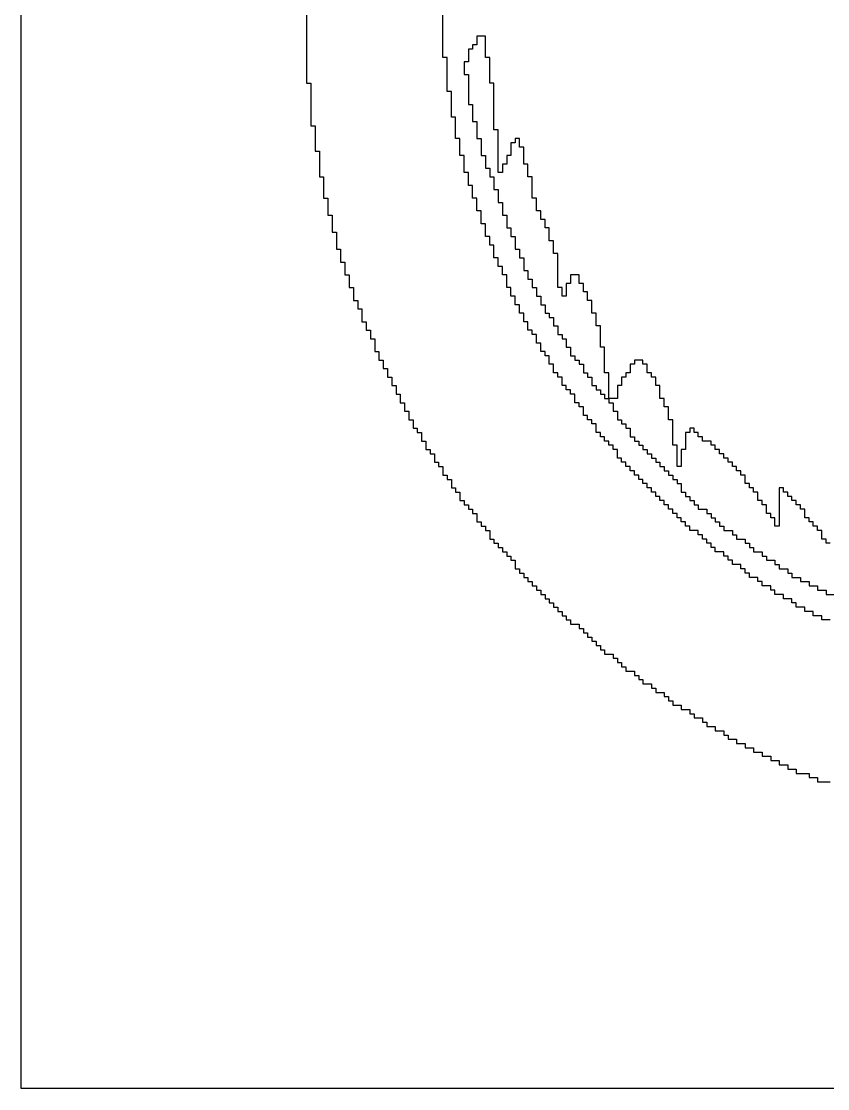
# Model space of a CAD drawing. Header units: inches. Extents: x -0.1 to 45, y 0.5 to 34.4.
# Drawn here: x 32.996 to 35.994, y 20.111 to 24.076 of the extents above; entities that cross this region are included whole.
import ezdxf

# ---------------------------------------------------------------- set-up
doc = ezdxf.new("R2010")
doc.units = ezdxf.units.IN

msp = doc.modelspace()

# ---------------------------------------------------------------- linework, layer by layer
for p, q in [((32.9963, 20.1112), (32.9963, 28.7059)), ((34.5633, 23.9416), (34.5633, 24.5114)), ((34.0568, 24.3531), (34.0568, 23.8466)), ((34.69, 23.9891), (34.6741, 23.9891)), ((34.6741, 23.9891), (34.6741, 23.9733)), ((34.7216, 24.0207), (34.69, 24.0207)), ((34.69, 24.0207), (34.69, 23.9891)), ((34.7216, 23.9416), (34.7216, 24.0207)), ((34.6741, 23.9733), (34.6583, 23.9733)), ((34.6583, 23.9733), (34.6583, 23.9258)), ((34.5792, 23.9416), (34.5633, 23.9416)), ((34.5792, 23.815), (34.5792, 23.9416)), ((34.6583, 23.9258), (34.6425, 23.9258)), ((34.6425, 23.9258), (34.6425, 23.8783)), ((34.7374, 23.9416), (34.7216, 23.9416)), ((34.7374, 23.8466), (34.7374, 23.9416)), ((34.6425, 23.8783), (34.6583, 23.8783)), ((34.6583, 23.8783), (34.6583, 23.7675)), ((34.0568, 23.8466), (34.0727, 23.8466)), ((34.0727, 23.8466), (34.0727, 23.6883)), ((34.7533, 23.8466), (34.7374, 23.8466)), ((34.7533, 23.6725), (34.7533, 23.8466)), ((34.595, 23.815), (34.5792, 23.815)), ((34.595, 23.72), (34.595, 23.815)), ((34.6583, 23.7675), (34.6741, 23.7675)), ((34.6741, 23.7675), (34.6741, 23.7042)), ((34.6108, 23.72), (34.595, 23.72)), ((34.6108, 23.6409), (34.6108, 23.72)), ((34.0727, 23.6883), (34.0885, 23.6883)), ((34.0885, 23.6883), (34.0885, 23.5934)), ((34.6741, 23.7042), (34.69, 23.7042)), ((34.69, 23.7042), (34.69, 23.6409)), ((34.7691, 23.6725), (34.7533, 23.6725)), ((34.7691, 23.5142), (34.7691, 23.6725)), ((34.6266, 23.6409), (34.6108, 23.6409)), ((34.6266, 23.5775), (34.6266, 23.6409)), ((34.69, 23.6409), (34.7058, 23.6409)), ((34.7058, 23.6409), (34.7058, 23.5775)), ((34.8482, 23.6409), (34.8324, 23.6409)), ((34.8324, 23.6409), (34.8324, 23.625)), ((34.8482, 23.6092), (34.8482, 23.6409)), ((34.0885, 23.5934), (34.1043, 23.5934)), ((34.1043, 23.5934), (34.1043, 23.4984)), ((34.8324, 23.625), (34.8166, 23.625)), ((34.8166, 23.625), (34.8166, 23.5775)), ((34.8641, 23.6092), (34.8482, 23.6092)), ((34.8641, 23.5459), (34.8641, 23.6092)), ((34.6425, 23.5775), (34.6266, 23.5775)), ((34.6425, 23.5142), (34.6425, 23.5775)), ((34.7058, 23.5775), (34.7216, 23.5775)), ((34.7216, 23.5775), (34.7216, 23.5301)), ((34.8166, 23.5775), (34.8008, 23.5775)), ((34.8008, 23.5775), (34.8008, 23.5459)), ((34.6583, 23.5142), (34.6425, 23.5142)), ((34.6583, 23.4668), (34.6583, 23.5142)), ((34.7216, 23.5301), (34.7374, 23.5301)), ((34.7374, 23.5301), (34.7374, 23.4984)), ((34.7849, 23.5142), (34.7691, 23.5142)), ((34.8008, 23.5459), (34.7849, 23.5459)), ((34.7849, 23.5459), (34.7849, 23.5142)), ((34.8799, 23.5459), (34.8641, 23.5459)), ((34.8799, 23.4984), (34.8799, 23.5459)), ((34.1043, 23.4984), (34.1201, 23.4984)), ((34.1201, 23.4984), (34.1201, 23.4193)), ((34.7374, 23.4984), (34.7533, 23.4984)), ((34.7533, 23.4984), (34.7533, 23.4509)), ((34.8957, 23.4984), (34.8799, 23.4984)), ((34.8957, 23.4193), (34.8957, 23.4984)), ((34.6741, 23.4668), (34.6583, 23.4668)), ((34.6741, 23.4193), (34.6741, 23.4668)), ((34.7533, 23.4509), (34.7691, 23.4509)), ((34.7691, 23.4509), (34.7691, 23.4034)), ((34.1201, 23.4193), (34.136, 23.4193)), ((34.136, 23.4193), (34.136, 23.356)), ((34.69, 23.4193), (34.6741, 23.4193)), ((34.69, 23.3718), (34.69, 23.4193)), ((34.7691, 23.4034), (34.7849, 23.4034)), ((34.7849, 23.4034), (34.7849, 23.356)), ((34.9116, 23.4193), (34.8957, 23.4193)), ((34.9116, 23.3718), (34.9116, 23.4193)), ((34.136, 23.356), (34.1518, 23.356)), ((34.1518, 23.356), (34.1518, 23.2926)), ((34.7058, 23.3718), (34.69, 23.3718)), ((34.7058, 23.3243), (34.7058, 23.3718)), ((34.7849, 23.356), (34.8008, 23.356)), ((34.8008, 23.356), (34.8008, 23.3085)), ((34.9274, 23.3718), (34.9116, 23.3718)), ((34.9274, 23.3401), (34.9274, 23.3718)), ((34.7216, 23.3243), (34.7058, 23.3243)), ((34.7216, 23.2768), (34.7216, 23.3243)), ((34.9432, 23.3401), (34.9274, 23.3401)), ((34.9432, 23.3085), (34.9432, 23.3401)), ((34.1518, 23.2926), (34.1676, 23.2926)), ((34.1676, 23.2926), (34.1676, 23.2293)), ((34.7374, 23.2768), (34.7216, 23.2768)), ((34.7374, 23.2452), (34.7374, 23.2768)), ((34.8008, 23.3085), (34.8166, 23.3085)), ((34.8166, 23.3085), (34.8166, 23.2768)), ((34.8166, 23.2768), (34.8324, 23.2768)), ((34.8324, 23.2768), (34.8324, 23.2293)), ((34.959, 23.3085), (34.9432, 23.3085)), ((34.959, 23.261), (34.959, 23.3085)), ((34.7533, 23.2452), (34.7374, 23.2452)), ((34.7533, 23.1977), (34.7533, 23.2452)), ((34.9749, 23.261), (34.959, 23.261)), ((34.9749, 23.2135), (34.9749, 23.261)), ((34.1676, 23.2293), (34.1834, 23.2293)), ((34.1834, 23.2293), (34.1834, 23.1818)), ((34.7691, 23.1977), (34.7533, 23.1977)), ((34.7691, 23.166), (34.7691, 23.1977)), ((34.8324, 23.2293), (34.8482, 23.2293)), ((34.8482, 23.2293), (34.8482, 23.1977)), ((34.8482, 23.1977), (34.8641, 23.1977)), ((34.8641, 23.1977), (34.8641, 23.1502)), ((34.9907, 23.2135), (34.9749, 23.2135)), ((34.9907, 23.0869), (34.9907, 23.2135)), ((34.1834, 23.1818), (34.1993, 23.1818)), ((34.1993, 23.1818), (34.1993, 23.1344)), ((34.7849, 23.166), (34.7691, 23.166)), ((34.7849, 23.1344), (34.7849, 23.166)), ((34.1993, 23.1344), (34.2151, 23.1344)), ((34.2151, 23.1344), (34.2151, 23.0869)), ((34.8008, 23.1344), (34.7849, 23.1344)), ((34.8008, 23.0869), (34.8008, 23.1344)), ((34.8641, 23.1502), (34.8799, 23.1502)), ((34.8799, 23.1502), (34.8799, 23.1185)), ((34.8799, 23.1185), (34.8957, 23.1185)), ((34.8957, 23.1185), (34.8957, 23.0869)), ((35.0698, 23.1344), (35.0382, 23.1344)), ((35.0382, 23.1344), (35.0382, 23.1027)), ((35.0698, 23.1027), (35.0698, 23.1344)), ((34.2151, 23.0869), (34.2309, 23.0869)), ((34.2309, 23.0869), (34.2309, 23.0394)), ((34.8166, 23.0869), (34.8008, 23.0869)), ((34.8166, 23.0552), (34.8166, 23.0869)), ((34.8957, 23.0869), (34.9116, 23.0869)), ((34.9116, 23.0869), (34.9116, 23.0552)), ((35.0065, 23.0869), (34.9907, 23.0869)), ((35.0065, 23.0552), (35.0065, 23.0869)), ((35.0382, 23.1027), (35.0224, 23.1027)), ((35.0224, 23.1027), (35.0224, 23.0552)), ((35.0857, 23.1027), (35.0698, 23.1027)), ((35.0857, 23.071), (35.0857, 23.1027)), ((34.2309, 23.0394), (34.2468, 23.0394)), ((34.2468, 23.0394), (34.2468, 23.0077)), ((34.8324, 23.0552), (34.8166, 23.0552)), ((34.8324, 23.0236), (34.8324, 23.0552)), ((34.9116, 23.0552), (34.9274, 23.0552)), ((34.9274, 23.0552), (34.9274, 23.0236)), ((35.0224, 23.0552), (35.0065, 23.0552)), ((35.1015, 23.071), (35.0857, 23.071)), ((35.1015, 23.0394), (35.1015, 23.071)), ((35.1173, 23.0394), (35.1015, 23.0394)), ((35.1173, 22.9919), (35.1173, 23.0394)), ((34.2468, 23.0077), (34.2626, 23.0077)), ((34.2626, 23.0077), (34.2626, 22.9602)), ((34.8482, 23.0236), (34.8324, 23.0236)), ((34.8482, 22.9919), (34.8482, 23.0236)), ((34.9274, 23.0236), (34.9432, 23.0236)), ((34.9432, 23.0236), (34.9432, 22.9919)), ((34.2626, 22.9602), (34.2784, 22.9602)), ((34.2784, 22.9602), (34.2784, 22.9286)), ((34.8641, 22.9919), (34.8482, 22.9919)), ((34.8641, 22.9602), (34.8641, 22.9919)), ((34.8799, 22.9602), (34.8641, 22.9602)), ((34.8799, 22.9286), (34.8799, 22.9602)), ((34.9432, 22.9919), (34.959, 22.9919)), ((34.959, 22.9919), (34.959, 22.9761)), ((34.959, 22.9761), (34.9749, 22.9761)), ((34.9749, 22.9761), (34.9749, 22.9444)), ((35.1331, 22.9919), (35.1173, 22.9919)), ((35.1331, 22.9444), (35.1331, 22.9919)), ((34.2784, 22.9286), (34.2942, 22.9286)), ((34.2942, 22.9286), (34.2942, 22.8969)), ((34.8957, 22.9286), (34.8799, 22.9286)), ((34.8957, 22.9128), (34.8957, 22.9286)), ((34.9749, 22.9444), (34.9907, 22.9444)), ((34.9907, 22.9444), (34.9907, 22.9128)), ((35.149, 22.9444), (35.1331, 22.9444)), ((35.149, 22.8653), (35.149, 22.9444)), ((34.2942, 22.8969), (34.3101, 22.8969)), ((34.3101, 22.8969), (34.3101, 22.8494)), ((34.9116, 22.9128), (34.8957, 22.9128)), ((34.9116, 22.8811), (34.9116, 22.9128)), ((34.9274, 22.8811), (34.9116, 22.8811)), ((34.9274, 22.8494), (34.9274, 22.8811)), ((34.9907, 22.9128), (35.0065, 22.9128)), ((35.0065, 22.9128), (35.0065, 22.8969)), ((35.0065, 22.8969), (35.0224, 22.8969)), ((35.0224, 22.8969), (35.0224, 22.8653)), ((34.3101, 22.8494), (34.3259, 22.8494)), ((34.3259, 22.8494), (34.3259, 22.8178)), ((34.9432, 22.8494), (34.9274, 22.8494)), ((34.9432, 22.8336), (34.9432, 22.8494)), ((35.0224, 22.8653), (35.0382, 22.8653)), ((35.0382, 22.8653), (35.0382, 22.8336)), ((35.1648, 22.8653), (35.149, 22.8653)), ((35.1648, 22.7703), (35.1648, 22.8653)), ((34.3259, 22.8178), (34.3417, 22.8178)), ((34.3417, 22.8178), (34.3417, 22.7861)), ((34.959, 22.8336), (34.9432, 22.8336)), ((34.959, 22.802), (34.959, 22.8336)), ((34.9749, 22.802), (34.959, 22.802)), ((34.9749, 22.7703), (34.9749, 22.802)), ((35.0382, 22.8336), (35.054, 22.8336)), ((35.054, 22.8336), (35.054, 22.8178)), ((35.054, 22.8178), (35.0698, 22.8178)), ((35.0698, 22.8178), (35.0698, 22.802)), ((35.0698, 22.802), (35.0857, 22.802)), ((35.0857, 22.802), (35.0857, 22.7703)), ((35.2756, 22.802), (35.2598, 22.802)), ((35.2598, 22.802), (35.2598, 22.7703)), ((35.3073, 22.8178), (35.2756, 22.8178)), ((35.2756, 22.8178), (35.2756, 22.802)), ((35.3073, 22.802), (35.3073, 22.8178)), ((35.3231, 22.802), (35.3073, 22.802)), ((35.3231, 22.7703), (35.3231, 22.802)), ((34.3417, 22.7861), (34.3576, 22.7861)), ((34.3576, 22.7861), (34.3576, 22.7545)), ((34.9907, 22.7703), (34.9749, 22.7703)), ((34.9907, 22.7545), (34.9907, 22.7703)), ((35.0857, 22.7703), (35.1015, 22.7703)), ((35.1015, 22.7703), (35.1015, 22.7545)), ((35.1806, 22.7703), (35.1648, 22.7703)), ((35.1806, 22.6753), (35.1806, 22.7703)), ((35.2598, 22.7703), (35.2439, 22.7703)), ((35.2439, 22.7703), (35.2439, 22.7545)), ((35.3389, 22.7703), (35.3231, 22.7703)), ((35.3389, 22.7545), (35.3389, 22.7703)), ((34.3576, 22.7545), (34.3734, 22.7545)), ((34.3734, 22.7545), (34.3734, 22.7228)), ((34.3734, 22.7228), (34.3892, 22.7228)), ((34.3892, 22.7228), (34.3892, 22.6912)), ((35.0065, 22.7545), (34.9907, 22.7545)), ((35.0065, 22.7228), (35.0065, 22.7545)), ((35.0224, 22.7228), (35.0065, 22.7228)), ((35.0224, 22.707), (35.0224, 22.7228)), ((35.1015, 22.7545), (35.1173, 22.7545)), ((35.1173, 22.7545), (35.1173, 22.7228)), ((35.1173, 22.7228), (35.1331, 22.7228)), ((35.1331, 22.7228), (35.1331, 22.707)), ((35.2281, 22.7228), (35.2123, 22.7228)), ((35.2123, 22.7228), (35.2123, 22.6753)), ((35.2439, 22.7545), (35.2281, 22.7545)), ((35.2281, 22.7545), (35.2281, 22.7228)), ((35.3547, 22.7545), (35.3389, 22.7545)), ((35.3547, 22.7228), (35.3547, 22.7545)), ((35.3706, 22.7228), (35.3547, 22.7228)), ((35.3706, 22.6753), (35.3706, 22.7228)), ((34.3892, 22.6912), (34.405, 22.6912)), ((34.405, 22.6912), (34.405, 22.6595)), ((35.0382, 22.707), (35.0224, 22.707)), ((35.0382, 22.6912), (35.0382, 22.707)), ((35.054, 22.6912), (35.0382, 22.6912)), ((35.054, 22.6595), (35.054, 22.6912)), ((35.1331, 22.707), (35.149, 22.707)), ((35.149, 22.707), (35.149, 22.6912)), ((35.149, 22.6912), (35.1648, 22.6912)), ((35.1648, 22.6912), (35.1648, 22.6753)), ((34.405, 22.6595), (34.4209, 22.6595)), ((34.4209, 22.6595), (34.4209, 22.6279)), ((35.0698, 22.6595), (35.054, 22.6595)), ((35.0698, 22.6437), (35.0698, 22.6595)), ((35.0857, 22.6437), (35.0698, 22.6437)), ((35.0857, 22.612), (35.0857, 22.6437)), ((35.1648, 22.6753), (35.1806, 22.6753)), ((35.1806, 22.6753), (35.1806, 22.6595)), ((35.2123, 22.6753), (35.1806, 22.6753)), ((35.1806, 22.6595), (35.1965, 22.6595)), ((35.1965, 22.6595), (35.1965, 22.6279)), ((35.3864, 22.6753), (35.3706, 22.6753)), ((35.3864, 22.6437), (35.3864, 22.6753)), ((35.4022, 22.6437), (35.3864, 22.6437)), ((35.4022, 22.5962), (35.4022, 22.6437)), ((34.4209, 22.6279), (34.4367, 22.6279)), ((34.4367, 22.6279), (34.4367, 22.5962)), ((35.1015, 22.612), (35.0857, 22.612)), ((35.1015, 22.5962), (35.1015, 22.612)), ((35.1965, 22.6279), (35.2123, 22.6279)), ((35.2123, 22.6279), (35.2123, 22.5962)), ((34.4367, 22.5962), (34.4525, 22.5962)), ((34.4525, 22.5962), (34.4525, 22.5645)), ((34.4525, 22.5645), (34.4684, 22.5645)), ((34.4684, 22.5645), (34.4684, 22.5487)), ((35.1173, 22.5962), (35.1015, 22.5962)), ((35.1173, 22.5804), (35.1173, 22.5962)), ((35.1331, 22.5804), (35.1173, 22.5804)), ((35.1331, 22.5487), (35.1331, 22.5804)), ((35.2123, 22.5962), (35.2281, 22.5962)), ((35.2281, 22.5962), (35.2281, 22.5804)), ((35.2281, 22.5804), (35.2439, 22.5804)), ((35.2439, 22.5804), (35.2439, 22.5645)), ((35.2439, 22.5645), (35.2598, 22.5645)), ((35.2598, 22.5645), (35.2598, 22.5329)), ((35.4181, 22.5962), (35.4022, 22.5962)), ((35.4181, 22.5012), (35.4181, 22.5962)), ((35.4972, 22.5645), (35.4814, 22.5645)), ((35.4814, 22.5645), (35.4814, 22.5487)), ((35.4972, 22.5487), (35.4972, 22.5645)), ((34.4684, 22.5487), (34.4842, 22.5487)), ((34.4842, 22.5487), (34.4842, 22.5171)), ((35.149, 22.5487), (35.1331, 22.5487)), ((35.149, 22.5329), (35.149, 22.5487)), ((35.1648, 22.5329), (35.149, 22.5329)), ((35.1648, 22.5171), (35.1648, 22.5329)), ((35.2598, 22.5329), (35.2756, 22.5329)), ((35.2756, 22.5329), (35.2756, 22.5171)), ((35.4814, 22.5487), (35.4655, 22.5487)), ((35.4655, 22.5487), (35.4655, 22.4854)), ((35.513, 22.5487), (35.4972, 22.5487)), ((35.513, 22.5329), (35.513, 22.5487)), ((35.5289, 22.5329), (35.513, 22.5329)), ((35.5289, 22.5171), (35.5289, 22.5329)), ((34.4842, 22.5171), (34.5, 22.5171)), ((34.5, 22.5171), (34.5, 22.4854)), ((34.5, 22.4854), (34.5158, 22.4854)), ((34.5158, 22.4854), (34.5158, 22.4696)), ((35.1806, 22.5171), (35.1648, 22.5171)), ((35.1806, 22.5012), (35.1806, 22.5171)), ((35.1965, 22.5012), (35.1806, 22.5012)), ((35.1965, 22.4854), (35.1965, 22.5012)), ((35.2123, 22.4854), (35.1965, 22.4854)), ((35.2123, 22.4537), (35.2123, 22.4854)), ((35.2756, 22.5171), (35.2914, 22.5171)), ((35.2914, 22.5171), (35.2914, 22.5012)), ((35.2914, 22.5012), (35.3073, 22.5012)), ((35.3073, 22.5012), (35.3073, 22.4854)), ((35.3073, 22.4854), (35.3231, 22.4854)), ((35.3231, 22.4854), (35.3231, 22.4696)), ((35.4339, 22.5012), (35.4181, 22.5012)), ((35.4339, 22.4221), (35.4339, 22.5012)), ((35.4655, 22.4854), (35.4497, 22.4854)), ((35.4497, 22.4854), (35.4497, 22.4221)), ((35.5605, 22.5171), (35.5289, 22.5171)), ((35.5605, 22.5012), (35.5605, 22.5171)), ((35.5763, 22.5012), (35.5605, 22.5012)), ((35.5763, 22.4854), (35.5763, 22.5012)), ((35.5922, 22.4854), (35.5763, 22.4854)), ((35.5922, 22.4696), (35.5922, 22.4854)), ((34.5158, 22.4696), (34.5317, 22.4696)), ((34.5317, 22.4696), (34.5317, 22.4379)), ((35.2281, 22.4537), (35.2123, 22.4537)), ((35.2281, 22.4379), (35.2281, 22.4537)), ((35.3231, 22.4696), (35.3389, 22.4696)), ((35.3389, 22.4696), (35.3389, 22.4537)), ((35.3389, 22.4537), (35.3547, 22.4537)), ((35.3547, 22.4537), (35.3547, 22.4379)), ((35.608, 22.4696), (35.5922, 22.4696)), ((35.608, 22.4537), (35.608, 22.4696)), ((35.6238, 22.4537), (35.608, 22.4537)), ((35.6238, 22.4379), (35.6238, 22.4537)), ((34.5317, 22.4379), (34.5475, 22.4379)), ((34.5475, 22.4379), (34.5475, 22.4221)), ((34.5475, 22.4221), (34.5633, 22.4221)), ((34.5633, 22.4221), (34.5633, 22.3904)), ((35.2439, 22.4379), (35.2281, 22.4379)), ((35.2439, 22.4221), (35.2439, 22.4379)), ((35.2598, 22.4221), (35.2439, 22.4221)), ((35.2598, 22.4063), (35.2598, 22.4221)), ((35.2756, 22.4063), (35.2598, 22.4063)), ((35.2756, 22.3904), (35.2756, 22.4063)), ((35.3547, 22.4379), (35.3706, 22.4379)), ((35.3706, 22.4379), (35.3706, 22.4221)), ((35.3706, 22.4221), (35.3864, 22.4221)), ((35.3864, 22.4221), (35.3864, 22.4063)), ((35.3864, 22.4063), (35.4022, 22.4063)), ((35.4022, 22.4063), (35.4022, 22.3904)), ((35.4497, 22.4221), (35.4339, 22.4221)), ((35.6397, 22.4379), (35.6238, 22.4379)), ((35.6397, 22.4221), (35.6397, 22.4379)), ((35.6555, 22.4221), (35.6397, 22.4221)), ((35.6555, 22.4063), (35.6555, 22.4221)), ((35.6713, 22.4063), (35.6555, 22.4063)), ((35.6713, 22.3904), (35.6713, 22.4063)), ((34.5633, 22.3904), (34.5792, 22.3904)), ((34.5792, 22.3904), (34.5792, 22.3746)), ((34.5792, 22.3746), (34.595, 22.3746)), ((34.595, 22.3746), (34.595, 22.3429)), ((35.2914, 22.3904), (35.2756, 22.3904)), ((35.2914, 22.3746), (35.2914, 22.3904)), ((35.3073, 22.3746), (35.2914, 22.3746)), ((35.3073, 22.3588), (35.3073, 22.3746)), ((35.4022, 22.3904), (35.4181, 22.3904)), ((35.4181, 22.3904), (35.4181, 22.3746)), ((35.4181, 22.3746), (35.4339, 22.3746)), ((35.4339, 22.3746), (35.4339, 22.3588)), ((35.6871, 22.3904), (35.6713, 22.3904)), ((35.6871, 22.3588), (35.6871, 22.3904)), ((34.595, 22.3429), (34.6108, 22.3429)), ((34.6108, 22.3429), (34.6108, 22.3271)), ((34.6108, 22.3271), (34.6266, 22.3271)), ((34.6266, 22.3271), (34.6266, 22.2955)), ((35.3231, 22.3588), (35.3073, 22.3588)), ((35.3231, 22.3429), (35.3231, 22.3588)), ((35.3389, 22.3429), (35.3231, 22.3429)), ((35.3389, 22.3271), (35.3389, 22.3429)), ((35.3547, 22.3271), (35.3389, 22.3271)), ((35.3547, 22.3113), (35.3547, 22.3271)), ((35.4339, 22.3588), (35.4497, 22.3588)), ((35.4497, 22.3588), (35.4497, 22.3271)), ((35.4497, 22.3271), (35.4655, 22.3271)), ((35.4655, 22.3271), (35.4655, 22.3113)), ((35.703, 22.3588), (35.6871, 22.3588)), ((35.703, 22.3429), (35.703, 22.3588)), ((35.7188, 22.3429), (35.703, 22.3429)), ((35.7188, 22.3271), (35.7188, 22.3429)), ((35.7346, 22.3271), (35.7188, 22.3271)), ((35.7346, 22.2955), (35.7346, 22.3271)), ((35.8296, 22.3429), (35.8138, 22.3429)), ((35.8138, 22.3429), (35.8138, 22.2005)), ((35.8296, 22.3271), (35.8296, 22.3429)), ((35.8454, 22.3271), (35.8296, 22.3271)), ((35.8454, 22.3113), (35.8454, 22.3271)), ((34.6266, 22.2955), (34.6425, 22.2955)), ((34.6425, 22.2955), (34.6425, 22.2796)), ((35.3706, 22.3113), (35.3547, 22.3113)), ((35.3706, 22.2955), (35.3706, 22.3113)), ((35.3864, 22.2955), (35.3706, 22.2955)), ((35.3864, 22.2796), (35.3864, 22.2955)), ((35.4655, 22.3113), (35.4814, 22.3113)), ((35.4814, 22.3113), (35.4814, 22.2955)), ((35.4814, 22.2955), (35.4972, 22.2955)), ((35.4972, 22.2955), (35.4972, 22.2796)), ((35.7505, 22.2955), (35.7346, 22.2955)), ((35.7505, 22.2796), (35.7505, 22.2955)), ((35.8613, 22.3113), (35.8454, 22.3113)), ((35.8613, 22.2955), (35.8613, 22.3113)), ((35.8771, 22.2955), (35.8613, 22.2955)), ((35.8771, 22.2796), (35.8771, 22.2955)), ((34.6425, 22.2796), (34.6583, 22.2796)), ((34.6583, 22.2796), (34.6583, 22.2638)), ((34.6583, 22.2638), (34.6741, 22.2638)), ((34.6741, 22.2638), (34.6741, 22.248)), ((34.6741, 22.248), (34.69, 22.248)), ((34.69, 22.248), (34.69, 22.2163)), ((35.4022, 22.2796), (35.3864, 22.2796)), ((35.4022, 22.2638), (35.4022, 22.2796)), ((35.4181, 22.2638), (35.4022, 22.2638)), ((35.4181, 22.248), (35.4181, 22.2638)), ((35.4339, 22.248), (35.4181, 22.248)), ((35.4339, 22.2321), (35.4339, 22.248)), ((35.4972, 22.2796), (35.513, 22.2796)), ((35.513, 22.2796), (35.513, 22.2638)), ((35.513, 22.2638), (35.5447, 22.2638)), ((35.5447, 22.2638), (35.5447, 22.248)), ((35.5447, 22.248), (35.5605, 22.248)), ((35.5605, 22.248), (35.5605, 22.2321)), ((35.7663, 22.2796), (35.7505, 22.2796)), ((35.7663, 22.248), (35.7663, 22.2796)), ((35.7821, 22.248), (35.7663, 22.248)), ((35.7821, 22.2321), (35.7821, 22.248)), ((35.8929, 22.2796), (35.8771, 22.2796)), ((35.8929, 22.2638), (35.8929, 22.2796)), ((35.9087, 22.2638), (35.8929, 22.2638)), ((35.9087, 22.2321), (35.9087, 22.2638)), ((34.69, 22.2163), (34.7058, 22.2163)), ((34.7058, 22.2163), (34.7058, 22.2005)), ((35.4497, 22.2321), (35.4339, 22.2321)), ((35.4497, 22.2163), (35.4497, 22.2321)), ((35.4655, 22.2163), (35.4497, 22.2163)), ((35.4655, 22.2005), (35.4655, 22.2163)), ((35.5605, 22.2321), (35.5763, 22.2321)), ((35.5763, 22.2321), (35.5763, 22.2163)), ((35.5763, 22.2163), (35.5922, 22.2163)), ((35.5922, 22.2163), (35.5922, 22.2005)), ((35.7979, 22.2321), (35.7821, 22.2321)), ((35.7979, 22.2005), (35.7979, 22.2321)), ((35.9246, 22.2321), (35.9087, 22.2321)), ((35.9246, 22.2163), (35.9246, 22.2321)), ((35.9404, 22.2163), (35.9246, 22.2163)), ((35.9404, 22.2005), (35.9404, 22.2163)), ((34.7058, 22.2005), (34.7216, 22.2005)), ((34.7216, 22.2005), (34.7216, 22.1847)), ((34.7216, 22.1847), (34.7374, 22.1847)), ((34.7374, 22.1847), (34.7374, 22.153)), ((35.4814, 22.2005), (35.4655, 22.2005)), ((35.4814, 22.1847), (35.4814, 22.2005)), ((35.513, 22.1847), (35.4814, 22.1847)), ((35.513, 22.1688), (35.513, 22.1847)), ((35.5289, 22.1688), (35.513, 22.1688)), ((35.5289, 22.153), (35.5289, 22.1688)), ((35.5922, 22.2005), (35.608, 22.2005)), ((35.608, 22.2005), (35.608, 22.1847)), ((35.608, 22.1847), (35.6397, 22.1847)), ((35.6397, 22.1847), (35.6397, 22.1688)), ((35.6397, 22.1688), (35.6555, 22.1688)), ((35.6555, 22.1688), (35.6555, 22.153)), ((35.8138, 22.2005), (35.7979, 22.2005)), ((35.9562, 22.2005), (35.9404, 22.2005)), ((35.9562, 22.1847), (35.9562, 22.2005)), ((35.972, 22.1847), (35.9562, 22.1847)), ((35.972, 22.153), (35.972, 22.1847)), ((34.7374, 22.153), (34.7533, 22.153)), ((34.7533, 22.153), (34.7533, 22.1372)), ((34.7533, 22.1372), (34.7691, 22.1372)), ((34.7691, 22.1372), (34.7691, 22.1213)), ((35.5447, 22.153), (35.5289, 22.153)), ((35.5447, 22.1372), (35.5447, 22.153)), ((35.5605, 22.1372), (35.5447, 22.1372)), ((35.5605, 22.1213), (35.5605, 22.1372)), ((35.6555, 22.153), (35.6871, 22.153)), ((35.6871, 22.153), (35.6871, 22.1372)), ((35.6871, 22.1372), (35.703, 22.1372)), ((35.703, 22.1372), (35.703, 22.1213)), ((35.9879, 22.153), (35.972, 22.153)), ((35.9879, 22.1372), (35.9879, 22.153)), ((36.0037, 22.1372), (35.9879, 22.1372)), ((34.7691, 22.1213), (34.7849, 22.1213)), ((34.7849, 22.1213), (34.7849, 22.1055)), ((34.7849, 22.1055), (34.8008, 22.1055)), ((34.8008, 22.1055), (34.8008, 22.0897)), ((34.8008, 22.0897), (34.8166, 22.0897)), ((34.8166, 22.0897), (34.8166, 22.0739)), ((35.5763, 22.1213), (35.5605, 22.1213)), ((35.5763, 22.1055), (35.5763, 22.1213)), ((35.608, 22.1055), (35.5763, 22.1055)), ((35.608, 22.0897), (35.608, 22.1055)), ((35.6238, 22.0897), (35.608, 22.0897)), ((35.6238, 22.0739), (35.6238, 22.0897)), ((35.703, 22.1213), (35.7188, 22.1213)), ((35.7188, 22.1213), (35.7188, 22.1055)), ((35.7188, 22.1055), (35.7505, 22.1055)), ((35.7505, 22.1055), (35.7505, 22.0897)), ((35.7505, 22.0897), (35.7663, 22.0897)), ((35.7663, 22.0897), (35.7663, 22.0739)), ((34.8166, 22.0739), (34.8324, 22.0739)), ((34.8324, 22.0739), (34.8324, 22.0422)), ((35.6397, 22.0739), (35.6238, 22.0739)), ((35.6397, 22.058), (35.6397, 22.0739)), ((35.6713, 22.058), (35.6397, 22.058)), ((35.6713, 22.0422), (35.6713, 22.058)), ((35.7663, 22.0739), (35.7979, 22.0739)), ((35.7979, 22.0739), (35.7979, 22.058)), ((35.7979, 22.058), (35.8138, 22.058)), ((35.8138, 22.058), (35.8138, 22.0422)), ((34.8324, 22.0422), (34.8482, 22.0422)), ((34.8482, 22.0422), (34.8482, 22.0264)), ((34.8482, 22.0264), (34.8641, 22.0264)), ((34.8641, 22.0264), (34.8641, 22.0105)), ((34.8641, 22.0105), (34.8799, 22.0105)), ((34.8799, 22.0105), (34.8799, 21.9947)), ((35.6871, 22.0422), (35.6713, 22.0422)), ((35.6871, 22.0264), (35.6871, 22.0422)), ((35.703, 22.0264), (35.6871, 22.0264)), ((35.703, 22.0105), (35.703, 22.0264)), ((35.7346, 22.0105), (35.703, 22.0105)), ((35.7346, 21.9947), (35.7346, 22.0105)), ((35.8138, 22.0422), (35.8454, 22.0422)), ((35.8454, 22.0422), (35.8454, 22.0264)), ((35.8454, 22.0264), (35.8613, 22.0264)), ((35.8613, 22.0264), (35.8613, 22.0105)), ((35.8613, 22.0105), (35.8929, 22.0105)), ((35.8929, 22.0105), (35.8929, 21.9947)), ((34.8799, 21.9947), (34.8957, 21.9947)), ((34.8957, 21.9947), (34.8957, 21.9789)), ((34.8957, 21.9789), (34.9116, 21.9789)), ((34.9116, 21.9789), (34.9116, 21.9631)), ((35.7505, 21.9947), (35.7346, 21.9947)), ((35.7505, 21.9789), (35.7505, 21.9947)), ((35.7821, 21.9789), (35.7505, 21.9789)), ((35.7821, 21.9631), (35.7821, 21.9789)), ((35.8929, 21.9947), (35.9246, 21.9947)), ((35.9246, 21.9947), (35.9246, 21.9789)), ((35.9246, 21.9789), (35.9562, 21.9789)), ((35.9562, 21.9789), (35.9562, 21.9631)), ((34.9116, 21.9631), (34.9274, 21.9631)), ((34.9274, 21.9631), (34.9274, 21.9472)), ((34.9274, 21.9472), (34.9432, 21.9472)), ((34.9432, 21.9472), (34.9432, 21.9314)), ((34.9432, 21.9314), (34.959, 21.9314)), ((34.959, 21.9314), (34.959, 21.9156)), ((35.7979, 21.9631), (35.7821, 21.9631)), ((35.7979, 21.9472), (35.7979, 21.9631)), ((35.8296, 21.9472), (35.7979, 21.9472)), ((35.8296, 21.9314), (35.8296, 21.9472)), ((35.8613, 21.9314), (35.8296, 21.9314)), ((35.8613, 21.9156), (35.8613, 21.9314)), ((35.9562, 21.9631), (35.9879, 21.9631)), ((35.9879, 21.9631), (35.9879, 21.9472)), ((35.9879, 21.9472), (36.0195, 21.9472)), ((34.959, 21.9156), (34.9749, 21.9156)), ((34.9749, 21.9156), (34.9749, 21.8998)), ((34.9749, 21.8998), (34.9907, 21.8998)), ((34.9907, 21.8998), (34.9907, 21.8839)), ((35.8771, 21.9156), (35.8613, 21.9156)), ((35.8771, 21.8998), (35.8771, 21.9156)), ((35.9087, 21.8998), (35.8771, 21.8998)), ((35.9087, 21.8839), (35.9087, 21.8998)), ((34.9907, 21.8839), (35.0065, 21.8839)), ((35.0065, 21.8839), (35.0065, 21.8681)), ((35.0065, 21.8681), (35.0224, 21.8681)), ((35.0224, 21.8681), (35.0224, 21.8523)), ((35.0224, 21.8523), (35.0382, 21.8523)), ((35.0382, 21.8523), (35.0382, 21.8364)), ((35.9404, 21.8839), (35.9087, 21.8839)), ((35.9404, 21.8681), (35.9404, 21.8839)), ((35.972, 21.8681), (35.9404, 21.8681)), ((35.972, 21.8523), (35.972, 21.8681)), ((36.0037, 21.8523), (35.972, 21.8523)), ((35.0382, 21.8364), (35.0698, 21.8364)), ((35.0698, 21.8364), (35.0698, 21.8206)), ((35.0698, 21.8206), (35.0857, 21.8206)), ((35.0857, 21.8206), (35.0857, 21.8048)), ((35.0857, 21.8048), (35.1015, 21.8048)), ((35.1015, 21.8048), (35.1015, 21.789)), ((35.1015, 21.789), (35.1173, 21.789)), ((35.1173, 21.789), (35.1173, 21.7731)), ((35.1173, 21.7731), (35.1331, 21.7731)), ((35.1331, 21.7731), (35.1331, 21.7573)), ((35.1331, 21.7573), (35.149, 21.7573)), ((35.149, 21.7573), (35.149, 21.7415)), ((35.149, 21.7415), (35.1648, 21.7415)), ((35.1648, 21.7415), (35.1648, 21.7256)), ((35.1648, 21.7256), (35.1965, 21.7256)), ((35.1965, 21.7256), (35.1965, 21.7098)), ((35.1965, 21.7098), (35.2123, 21.7098)), ((35.2123, 21.7098), (35.2123, 21.694)), ((35.2123, 21.694), (35.2281, 21.694)), ((35.2281, 21.694), (35.2281, 21.6782)), ((35.2281, 21.6782), (35.2439, 21.6782)), ((35.2439, 21.6782), (35.2439, 21.6623)), ((35.2439, 21.6623), (35.2756, 21.6623)), ((35.2756, 21.6623), (35.2756, 21.6465)), ((35.2756, 21.6465), (35.2914, 21.6465)), ((35.2914, 21.6465), (35.2914, 21.6307)), ((35.2914, 21.6307), (35.3073, 21.6307)), ((35.3073, 21.6307), (35.3073, 21.6148)), ((35.3073, 21.6148), (35.3389, 21.6148)), ((35.3389, 21.6148), (35.3389, 21.599)), ((35.3389, 21.599), (35.3547, 21.599)), ((35.3547, 21.599), (35.3547, 21.5832)), ((35.3547, 21.5832), (35.3864, 21.5832)), ((35.3864, 21.5832), (35.3864, 21.5674)), ((35.3864, 21.5674), (35.4022, 21.5674)), ((35.4022, 21.5674), (35.4022, 21.5515)), ((35.4022, 21.5515), (35.4181, 21.5515)), ((35.4181, 21.5515), (35.4181, 21.5357)), ((35.4181, 21.5357), (35.4497, 21.5357)), ((35.4497, 21.5357), (35.4497, 21.5199)), ((35.4497, 21.5199), (35.4814, 21.5199)), ((35.4814, 21.5199), (35.4814, 21.504)), ((35.4814, 21.504), (35.4972, 21.504)), ((35.4972, 21.504), (35.4972, 21.4882)), ((35.4972, 21.4882), (35.5289, 21.4882)), ((35.5289, 21.4882), (35.5289, 21.4724)), ((35.5289, 21.4724), (35.5447, 21.4724)), ((35.5447, 21.4724), (35.5447, 21.4566)), ((35.5447, 21.4566), (35.5763, 21.4566)), ((35.5763, 21.4566), (35.5763, 21.4407)), ((35.5763, 21.4407), (35.608, 21.4407)), ((35.608, 21.4407), (35.608, 21.4249)), ((35.608, 21.4249), (35.6238, 21.4249)), ((35.6238, 21.4249), (35.6238, 21.4091)), ((35.6238, 21.4091), (35.6555, 21.4091)), ((35.6555, 21.4091), (35.6555, 21.3932)), ((35.6555, 21.3932), (35.6871, 21.3932)), ((35.6871, 21.3932), (35.6871, 21.3774)), ((35.6871, 21.3774), (35.7188, 21.3774)), ((35.7188, 21.3774), (35.7188, 21.3616)), ((35.7188, 21.3616), (35.7505, 21.3616)), ((35.7505, 21.3616), (35.7505, 21.3458)), ((35.7505, 21.3458), (35.7821, 21.3458)), ((35.7821, 21.3458), (35.7821, 21.3299)), ((35.7821, 21.3299), (35.8138, 21.3299)), ((35.8138, 21.3299), (35.8138, 21.3141)), ((35.8138, 21.3141), (35.8454, 21.3141)), ((35.8454, 21.3141), (35.8454, 21.2983)), ((35.8454, 21.2983), (35.8771, 21.2983)), ((35.8771, 21.2983), (35.8771, 21.2824)), ((35.8771, 21.2824), (35.9246, 21.2824)), ((35.9246, 21.2824), (35.9246, 21.2666)), ((35.9246, 21.2666), (35.9562, 21.2666)), ((35.9562, 21.2666), (35.9562, 21.2508)), ((35.9562, 21.2508), (36.0037, 21.2508)), ((41.6069, 20.1112), (32.9963, 20.1112))]:
    msp.add_line(p, q)

doc.saveas('drawing.dxf')
